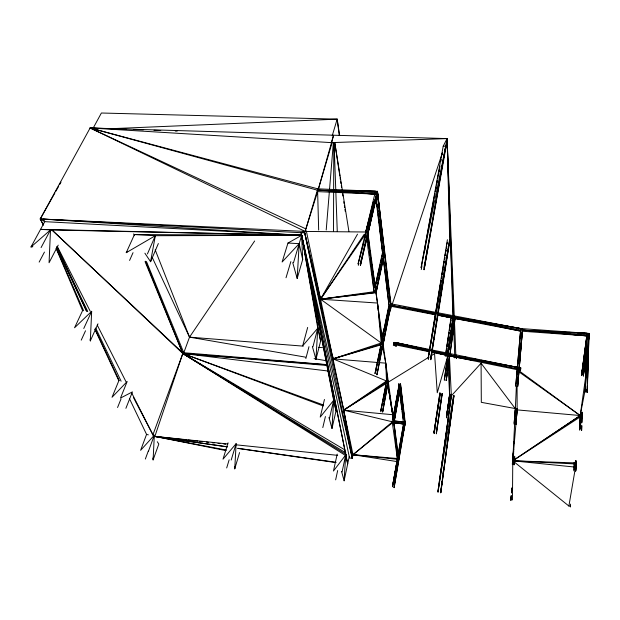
<?xml version="1.0" encoding="UTF-8"?>
<svg xmlns="http://www.w3.org/2000/svg" width="620" height="620" viewBox="0 0 620 620"><rect width="100%" height="100%" fill="white"/><g stroke="black" fill="none" stroke-linecap="round" stroke-linejoin="round"><path stroke-width="0.93" d="M394.987 415.539L393.956 423.026L397.343 458.513L392.445 486.708L398.451 460.962L393.956 423.026L387.88 384.54L388.205 381.122L386.516 380.982L333.002 358.856L333.01 356.926M333.49 231.384L333.637 191.797M333.645 189.859L333.831 142.546M514.615 424.189L512.779 460.8L512.461 499.852L510.841 499.674L511.198 496.814M438.177 314.208L520.738 328.553L589 333.428L585.311 391.197L585.613 377.239L585.148 392.305M579.723 430.241L580.374 414.54L582.234 414.703L579.87 429.242L580.227 415.539L585.776 376.115L589 333.428L587.055 334.73L520.614 329.972L438.139 313.836M585.776 376.115L586.9 335.877L579.212 335.156M586.853 389.616L587.14 392.476L587.334 385.88M587.45 382.106L587.954 364.885M588.062 361.034L588.574 343.713M588.69 339.861L589 333.428L587.303 391.36M585.644 376.278L586.9 335.877L522.458 330.103L516.879 374.534M585.311 391.197L587.093 333.289L577.46 332.769M581.607 375.596L586.814 335.389M581.265 426.692L581.607 430.412L581.761 425.816M581.878 422.143L582.188 412.819M587.14 392.476L587.357 385.702M587.45 382.796L589 333.428L588.798 336.017M581.614 375.108L581.668 373.697L581.436 375.612L581.668 373.697M579.87 429.242L580.374 414.54L585.598 387.608M581.607 430.412L581.777 425.614M581.878 422.732L582.242 412.168M574.314 462.357L574.043 470.007L576.065 462.939L576.058 461.04M575.678 460.521L575.678 471.061L576.042 461.14L575.933 463.985L576.065 462.939L514.701 460.861M575.81 470.185L576.135 461.048M582.196 412.85L582.087 415.71L582.056 412.804M573.918 470.882L574.329 462.342M570.439 506.989L570.439 504.099M587.093 333.289L522.458 330.103L519.002 370.892L519.111 367.102M519.258 363.312L519.374 360.468M520.25 338.683L520.482 333.002M32.837 246.729L31 246.977L44.741 221.658L43.462 219.131L301.653 235.344L347.673 463.954L301.653 235.344L50.499 229.919L49.073 262.733L58.203 245.14M516.382 385.935L515.096 414.555M516.592 381.184L516.755 377.379M97.991 323.81L90.311 340.892L91.667 311.31L74.555 327.763L82.576 310.635L56.087 248.349M520.56 331.103L455.127 317.448L455.165 318.579L520.56 331.103L520.614 329.972L522.582 328.685L517.7 385.516M512.779 460.8L517.142 409.897L517.08 385.997M517.444 381.951L517.646 386.617L518.971 370.721L517.057 370.566L520.475 332.064M575.678 471.061L576.065 462.939M157.279 441.719L158.813 444.052L153.101 459.893L154.333 435.186L140.632 450.298L146.56 434.387L129.456 398.644M520.622 368.792L520.49 370.714L520.676 367.769L518.925 367.629L518.638 370.907M514.708 422.259L514.902 418.407M234.399 466.922L234.755 468.821L236.127 443.649L223.029 459.149L228.052 442.812M430.357 350.393L395.606 342.535L393.971 342.411L393.847 344.728L393.723 343.713L395.606 342.535L429.761 349.486M297.181 278.465L299.181 243.66L287.974 243.04L282.131 261.989L299.181 243.66L302.676 259.548L297.181 278.465L292.725 262.624M312.426 346.665L315.952 359.375L317.789 328.189L301.653 235.344L44.741 221.658L40.254 218.961L90.125 127.976L447.097 138.593L454.266 316.355M328.957 417.454L331.987 428.482L333.661 400.311L301.653 235.344L40.556 229.369L50.499 229.919L41.083 247.581M341.581 471.464L344.123 480.787L345.697 454.971L333.467 471.006L337.195 454.096M448.384 416.175L448.268 418.058L451.368 395.265M448.555 413.346L448.671 411.463M449.523 397.335L449.438 356.733L447.625 356.361L437.263 392.755L434.558 353.687L431.318 355.686M520.505 370.179L520.676 367.769L518.8 369.016M396.761 463.086L397.451 459.304L392.243 421.995L392.817 414.726L387.88 384.54L393.832 422.143L404.945 423.243L394.103 487.646L394.413 484.856M583.412 376.138L586.9 335.877L522.404 331.235M378.378 312.565L381.222 343L374.999 373.519L382.494 345.611L381.222 343L320.555 299.189L320.718 297.267M326.221 229.981L329.367 191.534M329.522 189.612L333.382 142.515M517.646 386.617L518.971 370.721L580.188 415.539L580.661 420.189M515.77 420.678L515.918 424.328L517.189 408.898L481.314 402.341L481.081 363.212L451.352 395.824L437.96 491.459L453.514 395.513M511.206 495.643L510.803 500.449L511.198 495.736M511.446 492.753L511.841 487.948M513.639 462.125L514.065 464.791L514.701 457.118M519.002 370.884L522.458 330.103M512.353 464.62L513.639 449.019L512.988 456.638M514.15 443.401L514.282 441.409M515.918 424.328L517.189 408.898L514.135 423.166L515.336 409.735L515.514 414.292M520.436 370.644L520.676 367.769L520.304 370.628M511.438 492.908L511.833 488.196M514.065 464.791L514.747 456.227M514.089 424.157L515.375 408.735L481.081 363.212M514.127 443.346L514.29 441.448M515.716 386.454L520.738 328.553L438.317 312.837M517.126 374.48L517.01 371.682L515.763 385.353L518.971 370.721M394.63 482.996L394.839 481.136M396.839 463.45L397.056 461.59L352.997 454.716L306.296 230.779M454.026 395.684L440.766 492.768L442.075 481.221M442.401 478.338L442.726 475.447M442.943 473.525L443.161 471.603M470.363 321.16L455.165 318.579L446.199 380.595L447.64 368.125M447.973 365.25L448.198 363.328M452.639 324.958L452.864 323.043M453.088 321.121L453.375 317.115M513.662 453.212L512.384 463.752L513.662 451.988M583.234 375.736L583.606 372.806L583.226 375.759M513.112 455.692L513.716 450.949M587.055 334.73L581.754 374.077L583.56 374.224L586.202 354.4M428.885 357.182L388.345 382.122L382.625 411.975L383.253 407.286M383.501 405.41L383.757 403.535M426.63 253.557L424.072 269.708L445.811 148.18L447.097 138.593L331.413 142.631L90.125 127.976L305.156 231.438L365.73 232.004L377.115 192.719L317.355 190.169L90.125 127.976L125.914 129.262M440.766 492.768L453.871 395.56L440.688 491.753M583.738 371.853L586.094 354.648M583.56 374.224L586.838 350.339M395.242 413.672L395.506 411.796M398.598 389.352L398.66 383.718L398.986 386.547L396.777 398.652M448.214 417.074L451.375 394.297M438.038 492.466L439.231 483.832M439.503 481.911L442.959 456.971M443.222 455.049L448.415 417.632M449.647 394.064L446.439 416.911L450.267 394.196M454.716 357.903L454.987 355.996L450.275 354.935M446.493 417.888L447.284 412.277M447.547 410.409L449.639 395.452L448.02 363.987M432.83 345.441L430.815 359.771L449.74 241.428L447.097 138.593L443.222 146.157L421.127 267.631L445.733 146.235L443.222 146.157M433.101 343.534L433.372 341.62M433.636 339.706L433.907 337.799M447.074 244.172L447.322 242.257M446.199 380.595L455.127 317.448L447.625 356.361L447.725 358.267M437.96 491.459L448.345 417.617M365.11 234.577L377.115 192.719L390.825 306.257L376.976 374.759L377.665 369.969M449.578 395.041L446.439 416.911L449.639 395.452M442.13 393.816L436.356 433.845L442.246 393.599M448.446 349.974L448.725 348.068M448.996 346.162L449.275 344.255M449.546 342.349L449.825 340.442M450.236 337.582L452.98 317.897M436.263 432.628L441.975 393.638M447.407 356.554L452.988 318.517L447.291 352.687M449.113 346.65L449.392 344.736M449.818 341.86L450.097 339.946M450.376 338.024L450.655 336.11M451.073 333.235L451.36 331.32M452.337 324.609L452.615 322.695L452.251 324.562M444.323 380.44L447.26 360.344M447.547 358.43L448.524 351.734M448.803 349.82L453.421 318.246L439.255 315.224M440.495 393.499L434.015 432.411L439.936 392.499M445.292 356.392L450.926 318.378M434.961 427.885L434.108 433.628L434.899 428.885M435.248 425.971L435.527 424.057M435.814 422.143L436.805 415.439M437.092 413.517L437.371 411.603M437.658 409.688L438.65 402.985M438.929 401.07L439.216 399.156M439.503 397.242L439.929 394.367M446.307 351.276L446.733 348.401L445.95 353.113M447.02 346.487L448.578 335.955M448.857 334.041L449.143 332.126L446.958 346.425M449.43 330.212L450.988 319.68L449.407 330.189M434.015 432.411L439.913 393.243M437.503 314.921L453.421 318.246L444.261 379.339L449.438 356.733L451.352 395.824M384.338 336.621L383.144 344.247L390.685 305.133L377.433 191.347L317.758 188.829L90.125 127.976L305.9 228.912L317.626 191.626L317.355 190.169L375.48 191.27L358.096 263.903L377.115 192.719L367.962 233.57L369.474 248.008M388.802 308.047L389.104 306.14L382.23 338.28M426.932 251.65L427.226 249.751M449.671 239.847L430.706 358.267L449.671 239.847L428.203 358.065L447.407 239.723M428.319 359.577L428.784 356.709M429.094 354.803L429.404 352.896M429.714 350.99L430.024 349.083M430.334 347.177L430.637 345.27M430.946 343.356L431.877 337.637M432.186 335.73L432.496 333.824M432.807 331.917L433.109 330.003M433.419 328.096L433.729 326.19M434.039 324.283L434.349 322.377M434.659 320.47L434.969 318.564M435.279 316.649L436.201 310.93M436.511 309.024L436.821 307.117M437.131 305.211L437.441 303.304M437.743 301.39L438.053 299.483M438.363 297.577L438.673 295.67M438.983 293.764L439.913 288.037M440.216 286.13L440.525 284.224M440.836 282.317L441.146 280.411M441.456 278.504L441.765 276.597M442.075 274.691L442.386 272.777M442.688 270.87L442.998 268.964M443.308 267.057L443.618 265.151M443.928 263.244L444.238 261.338M444.548 259.423L444.858 257.517M445.16 255.611L445.47 253.704M445.78 251.797L446.09 249.891L445.757 251.743M446.4 247.985L446.71 246.07L446.385 247.953M428.203 358.065L441.053 280.224M441.37 278.326L441.68 276.427M441.998 274.528L443.564 265.035M443.874 263.136L444.191 261.237M444.501 259.338L444.819 257.44M445.129 255.541L445.447 253.642M446.664 356.485L446.981 354.586M377.526 284.192L376.077 292.725L367.35 236.142L377.115 192.719L360.398 265.476L361.375 259.827M570.547 506.214L568.889 506.029L574.887 470.921M394.103 487.646L405.263 422.817L400.667 384.617M400.117 383.865L400.427 385.772L393.956 423.026L400.536 386.678L400.21 383.858M403.481 423.104L403.697 421.864L394.064 420.957M393.049 484.708L393.367 482.856M393.685 481.004L394.01 479.159M394.328 477.307L396.413 465.287M396.73 463.442L397.056 461.59L392.445 486.708L396.413 464.977M398.582 452.786L398.9 450.926M399.226 449.058L403.581 423.917L399.567 391.228L400.768 399.908M424.072 269.708L445.733 146.235L445.811 148.18M423.933 267.801L447.097 138.593L453.329 315.603M382.625 411.975L388.205 381.122L380.75 410.835L386.516 380.982L385.741 363.149L382.649 346.712L382.99 343.139L376.976 374.759M421.275 269.537L421.964 265.74M424.716 250.565L425.064 248.667M429.707 223.053L430.055 221.154M430.916 216.411L431.257 214.512M432.807 205.972L433.155 204.073M435.907 188.899L436.248 187M437.108 182.257L437.457 180.358M438.317 175.615L438.658 173.716M439.007 171.817L439.347 169.919M442.107 154.744L442.447 152.846L442.075 154.744M398.986 386.547L392.778 419.19L398.877 385.64L400.427 385.772L393.832 422.143L343.697 410.153L304.722 232.895L317.758 188.829M397.846 455.708L403.581 423.917L393.057 422.615M144.894 253.2L150.583 261.725L155.333 235.708L301.653 235.344L336.001 410.952L331.987 428.482M395.017 345.704L395.358 343.837L430.381 350.982M393.723 415.423L396.444 400.52M583.04 366.002L581.808 372.667L586.9 335.877L586.946 338.776M369.536 225.114L367.962 233.57L398.846 458.668L398.451 460.962L397.343 458.513L352.997 454.716L352.253 458.273L349.541 457.994L301.088 232.702L305.156 231.438L40.254 218.961L54.878 193.022M421.127 267.631L433.628 200.276M433.977 198.377L434.86 193.634M435.209 191.743L436.093 187M436.441 185.101L437.325 180.358M437.674 178.459L439.262 169.919M439.611 168.02L439.96 166.129M440.843 161.378L441.192 159.487M395.002 345.704L395.606 342.535L429.536 350.23M393.359 345.572L393.971 342.411M380.897 411.812L381.618 408.084M382.517 403.418L383.416 398.761M383.78 396.893L385.935 385.71M386.299 383.842L386.655 381.974L343.697 410.153L352.253 458.273L301.088 232.702M382.16 338.373L388.965 305.017L383.617 259.912M375.728 371.837L376.108 369.985M378.177 359.817L379.115 355.198M380.052 350.579L380.998 345.96L374.999 373.519M382.726 337.466L383.501 333.669M383.888 331.77L384.656 327.972M385.625 323.229L387.175 315.634M388.135 310.884L389.104 306.14M380.75 410.835L385.896 385.702M386.276 383.842L386.655 381.974M376.061 198.826L384.353 252.681L376.077 292.725L384.509 253.96L377.433 191.347L375.154 192.634L375.333 194.107L317.626 191.626L318.672 230.043M344.123 480.787L349.231 456.553M342.07 471.929L345.697 454.971M397.25 460.652L397.653 458.777M402.651 435.318L405.046 424.057L400.497 384.764M397.939 455.731L404.945 423.243L399.598 390.305M402.643 435.186L405.046 424.057L400.195 383.873M374.837 287.556L382.517 252.58L384.353 252.681L375.906 291.462L320.555 299.189L304.722 232.895L40.254 218.961L43.33 224.983M335.645 479.857L337.668 470.534M320.509 297.267L320.555 299.189L374.185 292.601L374.596 290.71M376.464 282.209L377.293 278.426M380.812 262.361L381.641 258.579M382.052 256.696L382.679 253.859L379.363 225.029M392.871 419.205L400.427 385.772M374.875 287.595L380.293 264.167M380.726 262.291L381.594 258.54M382.029 256.665L382.679 253.859L375.922 198.896M329.553 417.973L333.661 400.311L320.222 417.089L324.454 399.474M360.398 265.476L377.286 194.184L377.433 191.347L360.181 264.027M322.803 427.583L325.415 416.539M358.313 265.352L358.763 263.477M394.917 345.697L395.358 343.837L428.924 351.253M382.145 339.31L390.685 305.133L383.416 258.602M365.73 232.004L371.582 208.894M372.054 207.041L373.457 201.5M315.952 359.375L320.625 341.085L301.653 235.344L134.455 234.554L126.248 252.673L155.333 235.708L147.436 253.937M358.096 263.903L363.56 242.684M364.746 238.072L365.459 235.306M312.992 346.596L317.789 328.189L320.625 341.085M305.846 358.546L308.977 346.688M374.992 287.657L384.353 252.681M307.66 327.43L302.715 345.782L317.789 328.189M318.285 189.364L333.606 135.222L331.413 142.631M234.755 468.821L239.568 452.561M318.169 189.798L332.227 142.236M293.516 262.671L301.653 235.344L287.974 243.04M332.227 135.772L337.164 119.149L101.393 113.01L92.868 128.658M231.198 460.025L236.127 443.649M286.006 277.76L290.865 261.594M226.688 467.945L229.144 459.831M381.75 336.055L385.4 325.035M388.438 315.851L442.238 153.287M154.729 436.79L182.815 353.493L183.791 352.749L189.518 337.148L254.657 240.971M148.482 451.143L154.333 435.186M152.946 434.736L182.815 353.493L145.034 261.57M145.344 459.048L148.242 451.143M125.891 408.324L132.424 391.879L120.482 398.071L127.177 381.517L112.034 397.265L118.831 380.757L94.814 329.181M117.56 407.511L121.047 398.877M150.583 261.725L158.356 243.536M129.58 260.431L133.036 252.681M81.236 340.147L85.521 330.778M83.77 328.492L91.667 311.31M39.153 262.105L44.446 252.084M55.816 191.347L58.652 186.333M59.59 184.659L61.008 182.148M378.952 205.77L377.433 191.347L390.957 303.808L382.494 345.611L377.495 303.048L320.555 299.189L357.515 234.151M375.115 292.841L320.555 299.189L364.118 234.406M320.555 299.189L365.389 234.251M126.248 252.673L127.674 251.387M31 246.977L50.499 229.919M397.451 459.304L352.997 454.716L392.243 421.995M352.997 454.716L392.367 422.871L403.581 423.917L393.188 422.739M352.524 456.979L343.697 410.153L386.516 380.982L387.74 383.548L385.741 363.149L379.029 362.607M580.483 416.756L514.391 459.753L580.188 415.539L518.917 371.837M514.391 459.722L580.227 415.539L517.142 409.897M343.596 407.255L343.697 410.153L388.345 382.122M403.325 424.026L404.945 423.243M377.107 362.452L333.002 358.856L381.222 343L381.37 344.108L333.002 358.856L304.722 232.895L352.253 458.273M333.002 358.856L381.285 344.79M111.763 128.666L337.164 119.149L339.651 135.408M360.158 191.007L375.48 191.27M133.657 129.541L143.328 129.89M153.969 130.278L160.743 130.518M175.251 131.045L177.18 131.115M514.693 460.893L574.019 463.884M560.116 331.839L563.007 331.995M568.788 332.304L574.57 332.615M134.455 234.554L155.333 235.708M351.455 192.51L353.361 192.634M361.003 193.145L375.333 194.107L317.355 190.169M394.219 421.243L403.697 421.864L394.103 421.135M435.325 313.666L388.965 305.017L383.261 258.594M393.723 343.713L395.358 343.837L395.483 344.852L429.505 351.803M303.273 346.138L189.518 337.148L152.233 257.409M318.696 347.363L322.547 347.665M326.353 364.762L182.815 353.493L51.491 229.563M51.514 229.547L182.466 352.633L325.988 364.537M326.461 365.428L182.815 353.493L345.456 455.429M565.758 333.893L568.641 334.165M572.485 334.521L576.329 334.885M343.697 410.153L391.848 414.633M514.685 460.993L574.585 467.031M227.865 443.966L154.659 436.379L225.889 450.593M235.569 444.765L337.675 455.351M186.333 439.898L154.651 436.387L226.354 450.058M188.255 440.115L192.099 440.541M194.014 440.75L197.858 441.177M199.779 441.386L202.655 441.711M206.499 442.137L208.421 442.347M212.257 442.773L214.179 442.982M218.015 443.409L219.937 443.625M223.781 444.052L225.696 444.261M328.026 371.008L182.815 353.493L346.495 454.716M227.269 446.78L154.651 436.418L227.354 446.911M237.786 448.275L336.203 462.318M237.879 448.43L335.459 462.52M472.262 321.478L474.161 321.803M305.521 357.143L189.518 337.148L155.186 249.829M314.077 358.616L325.485 360.584M466.798 318.726L468.689 319.067M473.417 319.935L478.152 320.796M480.043 321.137L520.738 328.553M450.074 354.857L456.653 356.337L456.692 357.36L472.711 360.267M436.426 312.48L390.957 303.808L436.348 313.488M390.825 306.257L435.395 314.797M437.294 315.162L453.421 318.246M462.063 356.515L466.806 357.446M471.541 358.368L476.276 359.298M481.019 360.22L488.599 361.7M490.498 362.072L517.026 367.257L450.252 355.035M431.652 349.874L517.971 367.435M432.272 351.37L448.361 354.648M516.917 368.629L456.653 356.337L456.328 358.236L456.653 356.337L517.816 369.83L456.692 357.36M431.396 352.191L455.026 357.019L454.987 355.996M390.685 305.133L435.628 314.526M433.496 313.968L435.38 314.363M431.721 351.873L447.57 355.369M449.43 355.787L455.026 357.019L449.384 355.74M431.427 350.656L448.384 354.501M432.233 350.819L448.198 354.431M440.913 353.811L447.5 355.306M440.75 353.749L455.754 357.151M146.56 434.387L148.343 434.86M323.346 404.961L182.815 353.493L345.937 452.957M323.144 405.93L182.815 353.493L344.689 449.779M513.531 461.404L568.889 506.029M40.254 218.961L43.384 224.967M133.595 397.776L135.827 402.055M136.059 402.535L153.249 435.426L131.812 393.181M57.427 246.651L90.249 311.294M97.247 325.089L126.124 381.974M56.839 246.938L87.722 311.457M95.651 328.019L121.109 381.207M86.916 311.62L56.614 246.985L86.265 310.822M95.108 329.088L119.273 380.626M56.296 248.124L83.638 310.767M133.657 233.887L134.393 235.678M146.514 261.656L183.791 352.749M145.576 261.221L182.466 352.633M333.661 400.311L336.001 410.952M334.761 142.492L342.372 190.317M342.674 192.231L348.913 231.454M367.35 236.142L377.495 303.048L378.2 310.659M334.73 142.484L339.845 175.948M340.132 177.863L340.426 179.777M340.721 181.683L341.015 183.597M341.302 185.512L341.597 187.426M342.62 194.114L342.914 196.029M343.79 201.763L344.085 203.678M344.371 205.584L344.666 207.499M344.96 209.413L345.255 211.327M366.591 238.204L374.185 292.601M401.024 401.814L401.404 404.682M401.659 406.588L402.039 409.456M402.295 411.362L402.682 414.23M402.93 416.136L403.318 418.996M337.164 119.149L339.264 135.424M395.847 344.511L396.079 346.417M376.456 199.454L376.681 201.376M377.022 204.251L377.247 206.173M377.704 210.01L377.937 211.931M378.278 214.807L378.502 216.729M378.843 219.604L379.184 222.487M379.409 224.401L379.75 227.284M380.091 230.16L380.324 232.081M380.665 234.965L381.006 237.84M381.23 239.762L381.571 242.637M381.796 244.559L382.253 248.395M382.486 250.317L382.827 253.192M152.884 458.041L153.101 459.893M376.418 199.384L376.642 201.329M376.968 204.135L377.301 207.065M377.619 209.831L377.851 211.838M378.161 214.582L378.51 217.566M378.704 219.333L379.169 223.293M379.153 207.7L379.564 211.544M379.765 213.466L380.068 216.349M380.37 219.232L380.572 221.162M380.974 225.006L381.176 226.928M388.864 300.01L389.073 301.932M369.675 249.938L369.877 251.86M370.078 253.789L374.007 291.338M395.606 342.535L396.002 346.355M403.116 416.005L403.31 417.903M90.179 339.024L90.311 340.892M301.653 235.344L302.676 259.548M454.46 321.183L455.824 354.997M334.056 142.546L335.769 189.883M335.831 191.82L337.264 231.423M453.39 317.44L453.468 319.471M453.662 325.175L454.724 355.26M447.097 138.593L452.91 315.967M587.458 369.675L587.582 377.394M575.918 461.133L575.933 463.985M517.01 371.682L517.018 374.542M456.653 356.337L456.39 358.236L456.653 356.337"/></g></svg>
